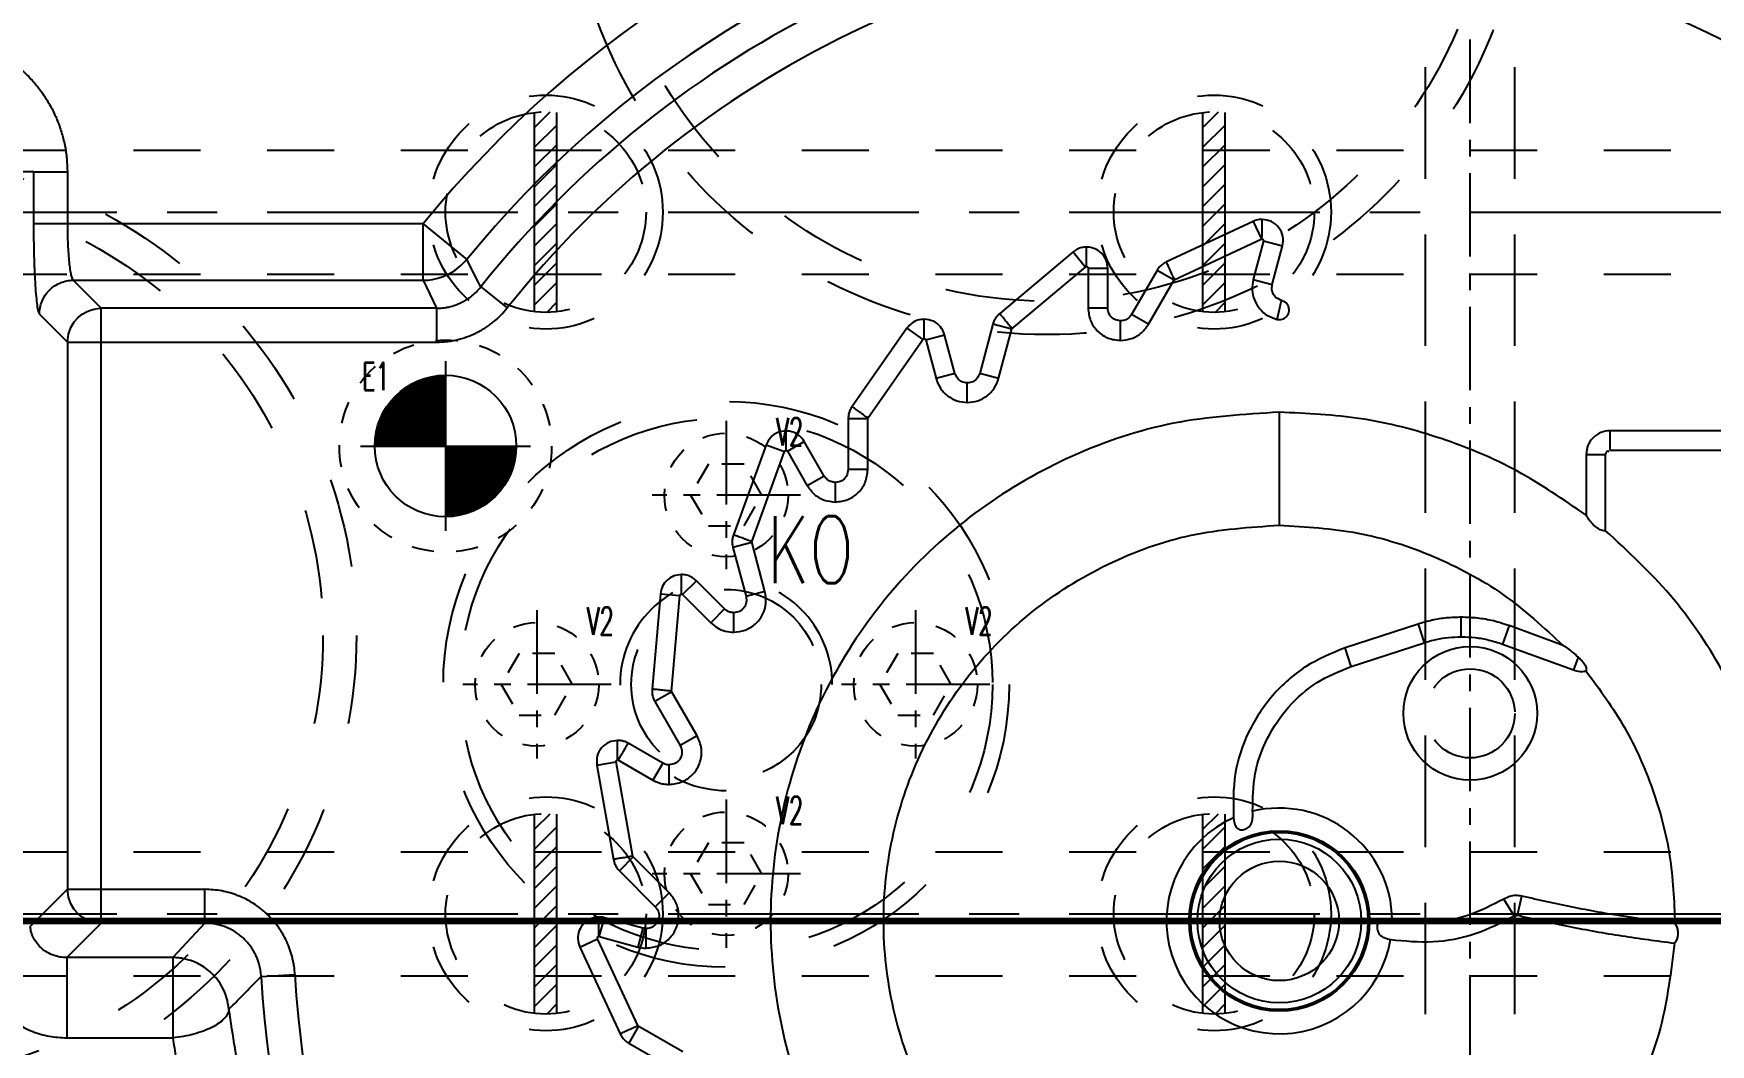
# Model space of a CAD drawing. Extents: x 14103 to 19353, y -3233 to 932.
# Drawn here: x 14764 to 14914.5, y 467.4 to 558.1 of the extents above; entities that cross this region are included whole.
import ezdxf
from ezdxf.enums import TextEntityAlignment as Align

# ---------------------------------------------------------------- set-up
doc = ezdxf.new("R2010")
doc.units = 0
doc.header["$LTSCALE"] = 20
doc.header["$MEASUREMENT"] = 0
for name, pattern in [('CENTER', [0.6, 0.375, -0.075, 0.075, -0.075]), ('HIDDEN', [0.2, 0.1, -0.1]), ('HIDDENX2', [0.75, 0.5, -0.25])]:
    doc.linetypes.add(name, pattern=pattern)
doc.layers.get('DEFPOINTS').update_dxf_attribs({"linetype": 'CONTINUOUS'})
for name, color, linetype in [('3a', 7, 'CONTINUOUS'), ('3a-ep', 7, 'CONTINUOUS'), ('AIR-POPPELS', 2, 'HIDDENX2'), ('CONTINUOUS', 7, 'CONTINUOUS'), ('DIM', 3, 'CONTINUOUS'), ('HIDDEN', 2, 'HIDDEN'), ('SCREW', 7, 'CONTINUOUS'), ('SUP', 4, 'HIDDEN'), ('WATER', 9, 'HIDDEN')]:
    doc.layers.add(name, color=color, linetype=linetype)
doc.styles.add('lxy2', font='txt.shx', dxfattribs={"width": 0.6})
doc.styles.add('LXY4', font='simplex.shx', dxfattribs={"width": 0.7, "height": 6})
doc.dimstyles.new('10', dxfattribs={"dimtxt": 10, "dimasz": 5, "dimexe": 2.5, "dimexo": 0, "dimgap": 1, "dimtad": 0, "dimdsep": 46, "dimtxsty": 'lxy2', "dimcen": -3, "dimclrd": 113, "dimclre": 113, "dimclrt": 3, "dimazin": 2, "dimtfac": 1, "dimtofl": 0, "dimtmove": 0, "dimatfit": 3, "dimfxl": 1, "dimtolj": 1, "dimtzin": 0, "dimarcsym": 0})
doc.dimstyles.new('15', dxfattribs={"dimtxt": 15, "dimasz": 8, "dimexe": 8, "dimexo": 0, "dimgap": 1, "dimtad": 0, "dimdsep": 46, "dimtxsty": 'lxy2', "dimcen": -3, "dimclrd": 113, "dimclre": 113, "dimclrt": 3, "dimazin": 2, "dimtfac": 1, "dimtofl": 0, "dimtmove": 0, "dimatfit": 3, "dimfxl": 1, "dimtolj": 1, "dimtzin": 0, "dimarcsym": 0})

# ---------------------------------------------------------------- blocks, each defined once
blk = doc.blocks.new('*D282')
at = {"layer": 'DEFPOINTS', "color": 0}
for p in [(15211.53, 699.09), (15315.84, 699.09), (14749.94, 164.09)]:
    blk.add_point(p, dxfattribs=at)
at = {"layer": 'DIM', "color": 113, "lineweight": -2}
blk.add_line((15211.53, 699.09), (15315.84, 699.09), dxfattribs=at)
at = {"layer": 'DIM', "color": 3, "insert": (15328.84, 699.09), "char_height": 15, "attachment_point": 5, "style": 'lxy2'}
blk.add_mtext('\\A1;535', dxfattribs=at)
blk = doc.blocks.new('*D106')
at = {"layer": 'DEFPOINTS', "color": 0}
for p in [(15292.93, 479.09), (15315.84, 479.09), (14749.94, 164.09)]:
    blk.add_point(p, dxfattribs=at)
at = {"layer": 'DIM', "color": 113, "lineweight": -2}
blk.add_line((15292.93, 479.09), (15315.84, 479.09), dxfattribs=at)
at = {"layer": 'DIM', "color": 3, "insert": (15323.84, 479.09), "char_height": 10, "attachment_point": 5, "style": 'lxy2'}
blk.add_mtext('\\A1;315', dxfattribs=at)
blk = doc.blocks.new('*D105')
at = {"layer": 'DEFPOINTS', "color": 0}
for p in [(15292.93, 542.09), (15315.84, 542.09), (14749.94, 164.09)]:
    blk.add_point(p, dxfattribs=at)
at = {"layer": 'DIM', "color": 113, "lineweight": -2}
blk.add_line((15292.93, 542.09), (15315.84, 542.09), dxfattribs=at)
at = {"layer": 'DIM', "color": 3, "insert": (15324.84, 542.09), "char_height": 10, "attachment_point": 5, "style": 'lxy2'}
blk.add_mtext('\\A1;378', dxfattribs=at)
blk = doc.blocks.new('*D104')
at = {"layer": 'DEFPOINTS', "color": 0}
for p in [(15292.93, 604.09), (15315.84, 604.09), (14749.94, 164.09)]:
    blk.add_point(p, dxfattribs=at)
at = {"layer": 'DIM', "color": 113, "lineweight": -2}
blk.add_line((15292.93, 604.09), (15315.84, 604.09), dxfattribs=at)
at = {"layer": 'DIM', "color": 3, "insert": (15324.34, 604.09), "char_height": 10, "attachment_point": 5, "style": 'lxy2'}
blk.add_mtext('\\A1;440', dxfattribs=at)
blk = doc.blocks.new('*D103')
at = {"layer": 'DEFPOINTS', "color": 0}
for p in [(15299.94, 864.09), (15315.84, 864.09), (14749.94, 164.09)]:
    blk.add_point(p, dxfattribs=at)
at = {"layer": 'DIM', "color": 113, "lineweight": -2}
blk.add_line((15299.94, 864.09), (15315.84, 864.09), dxfattribs=at)
at = {"layer": 'DIM', "color": 3, "insert": (15323.84, 864.09), "char_height": 10, "attachment_point": 5, "style": 'lxy2'}
blk.add_mtext('\\A1;700', dxfattribs=at)
blk = doc.blocks.new('AC_LXY_BLK617')
at = {"layer": 'SCREW', "color": 1, "linetype": 'CENTER'}
for p, q in [((0, 6.66), (0, -6.66)), ((6.66, 0), (-6.66, 0))]:
    blk.add_line(p, q, dxfattribs=at)
at = {"layer": 'SCREW', "color": 2, "linetype": 'HIDDEN'}
blk.add_lwpolyline([(-1.6, 2.77), (-3.2, 0), (-1.6, -2.77), (1.6, -2.77), (3.2, 0), (1.6, 2.77)], close=True, dxfattribs=at)
blk.add_circle((0, 0), 5.55, dxfattribs=at)
at = {"layer": 'SCREW', "style": 'lxy2', "width": 0.6}
blk.add_text('V2', height=2.5, dxfattribs=at).set_placement((5.69, 5.69), align=Align.MIDDLE_CENTER)

msp = doc.modelspace()

# ---------------------------------------------------------------- hatches: boundary and pattern name
at = {"layer": 'WATER', "linetype": 'Continuous'}
h = msp.add_hatch(dxfattribs=at)
h.set_pattern_fill('ANSI31', color=4, scale=10, style=0)
h.set_pattern_definition([(45, (13374.4322, 2222.9012), (-0.8838835, 0.8838835), [])])
h.paths.add_polyline_path([(14810.942, 551.035, 0.0278424), (14809.942, 551.09), (14809.942, 547.65), (14810.942, 547.65)])
h.paths.add_polyline_path([(14809.942, 551.09, 0.0278424), (14808.942, 551.035), (14808.942, 547.65), (14809.942, 547.65)])
h.paths.add_polyline_path([(14809.942, 547.65), (14808.942, 547.65), (14808.942, 542.09), (14809.942, 542.09)])
h.paths.add_polyline_path([(14810.942, 547.65), (14809.942, 547.65), (14809.942, 542.09), (14810.942, 542.09)])
h.paths.add_polyline_path([(14810.942, 542.09), (14809.942, 542.09), (14809.942, 536.53), (14810.942, 536.53)])
h.paths.add_polyline_path([(14809.942, 542.09), (14808.942, 542.09), (14808.942, 536.53), (14809.942, 536.53)])
h.paths.add_polyline_path([(14809.942, 536.53), (14808.942, 536.53), (14808.942, 533.146, 0.0278424), (14809.942, 533.09)])
h.paths.add_polyline_path([(14810.942, 536.53), (14809.942, 536.53), (14809.942, 533.09, 0.0278424), (14810.942, 533.146)])
h = msp.add_hatch(dxfattribs=at)
h.set_pattern_fill('ANSI31', color=4, scale=10, style=0)
h.set_pattern_definition([(45, (13434.4322, 2222.9012), (-0.8838835, 0.8838835), [])])
h.paths.add_polyline_path([(14870.942, 551.035, 0.0278424), (14869.942, 551.09), (14869.942, 547.65), (14870.942, 547.65)])
h.paths.add_polyline_path([(14869.942, 551.09, 0.0278424), (14868.942, 551.035), (14868.942, 547.65), (14869.942, 547.65)])
h.paths.add_polyline_path([(14869.942, 547.65), (14868.942, 547.65), (14868.942, 542.09), (14869.942, 542.09)])
h.paths.add_polyline_path([(14870.942, 547.65), (14869.942, 547.65), (14869.942, 542.09), (14870.942, 542.09)])
h.paths.add_polyline_path([(14870.942, 542.09), (14869.942, 542.09), (14869.942, 536.53), (14870.942, 536.53)])
h.paths.add_polyline_path([(14869.942, 542.09), (14868.942, 542.09), (14868.942, 536.53), (14869.942, 536.53)])
h.paths.add_polyline_path([(14869.942, 536.53), (14868.942, 536.53), (14868.942, 533.146, 0.0278424), (14869.942, 533.09)])
h.paths.add_polyline_path([(14870.942, 536.53), (14869.942, 536.53), (14869.942, 533.09, 0.0278424), (14870.942, 533.146)])
h = msp.add_hatch(dxfattribs=at)
h.set_pattern_fill('ANSI31', color=4, scale=10, style=0)
h.set_pattern_definition([(45, (13374.4322, 2159.9012), (-0.8838835, 0.8838835), [])])
h.paths.add_polyline_path([(14810.942, 488.035, 0.0278424), (14809.942, 488.09), (14809.942, 484.65), (14810.942, 484.65)])
h.paths.add_polyline_path([(14809.942, 488.09, 0.0278424), (14808.942, 488.035), (14808.942, 484.65), (14809.942, 484.65)])
h.paths.add_polyline_path([(14809.942, 484.65), (14808.942, 484.65), (14808.942, 479.09), (14809.942, 479.09)])
h.paths.add_polyline_path([(14810.942, 484.65), (14809.942, 484.65), (14809.942, 479.09), (14810.942, 479.09)])
h.paths.add_polyline_path([(14810.942, 479.09), (14809.942, 479.09), (14809.942, 473.53), (14810.942, 473.53)])
h.paths.add_polyline_path([(14809.942, 479.09), (14808.942, 479.09), (14808.942, 473.53), (14809.942, 473.53)])
h.paths.add_polyline_path([(14809.942, 473.53), (14808.942, 473.53), (14808.942, 470.146, 0.0278424), (14809.942, 470.09)])
h.paths.add_polyline_path([(14810.942, 473.53), (14809.942, 473.53), (14809.942, 470.09, 0.0278424), (14810.942, 470.146)])
h = msp.add_hatch(dxfattribs=at)
h.set_pattern_fill('ANSI31', color=4, scale=10, style=0)
h.set_pattern_definition([(45, (13434.4322, 2159.9012), (-0.8838835, 0.8838835), [])])
h.paths.add_polyline_path([(14870.942, 488.035, 0.0278424), (14869.942, 488.09), (14869.942, 484.65), (14870.942, 484.65)])
h.paths.add_polyline_path([(14869.942, 488.09, 0.0278424), (14868.942, 488.035), (14868.942, 484.65), (14869.942, 484.65)])
h.paths.add_polyline_path([(14869.942, 484.65), (14868.942, 484.65), (14868.942, 479.09), (14869.942, 479.09)])
h.paths.add_polyline_path([(14870.942, 484.65), (14869.942, 484.65), (14869.942, 479.09), (14870.942, 479.09)])
h.paths.add_polyline_path([(14870.942, 479.09), (14869.942, 479.09), (14869.942, 473.53), (14870.942, 473.53)])
h.paths.add_polyline_path([(14869.942, 479.09), (14868.942, 479.09), (14868.942, 473.53), (14869.942, 473.53)])
h.paths.add_polyline_path([(14869.942, 473.53), (14868.942, 473.53), (14868.942, 470.146, 0.0278424), (14869.942, 470.09)])
h.paths.add_polyline_path([(14870.942, 473.53), (14869.942, 473.53), (14869.942, 470.09, 0.0278424), (14870.942, 470.146)])

# ---------------------------------------------------------------- linework, layer by layer
at = {"layer": '3a', "color": 4, "linetype": 'Continuous'}
for p, q in [((14763.954, 545.707), (14762.203, 545.716)), ((14763.954, 545.707), (14763.954, 541.038)), ((14763.954, 545.707), (14766.992, 545.707)), ((14766.992, 545.707), (14766.992, 541.038)), ((14798.932, 541.038), (14763.954, 541.038)), ((14798.932, 541.038), (14802.858, 537.841)), ((14798.932, 535.975), (14798.932, 541.038)), ((14873.456, 541.256), (14865.666, 537.623)), ((14873.456, 541.256), (14874.199, 539.663)), ((14866.369, 536.012), (14874.239, 539.681)), ((14874.389, 539.503), (14873.462, 536.041)), ((14874.389, 539.503), (14876.087, 539.048)), ((14875.16, 535.586), (14876.087, 539.048)), ((14857.281, 538.509), (14850.696, 532.984)), ((14857.281, 538.509), (14858.411, 537.162)), ((14858.499, 537.194), (14858.499, 538.952)), ((14851.793, 531.609), (14858.411, 537.162)), ((14858.636, 537.057), (14858.636, 533.473)), ((14858.636, 537.057), (14860.394, 537.057)), ((14860.394, 533.473), (14860.394, 537.057)), ((14864.825, 536.853), (14862.541, 532.898)), ((14864.064, 532.019), (14866.369, 536.012)), ((14866.348, 535.974), (14864.825, 536.853)), ((14873.462, 536.041), (14875.16, 535.586)), ((14770.037, 533.458), (14767.52, 535.975)), ((14767.52, 535.975), (14798.932, 535.975)), ((14798.932, 535.975), (14800.138, 533.458)), ((14804.103, 535.373), (14806.482, 533.484)), ((14770.037, 478.252), (14770.037, 533.458)), ((14800.138, 533.458), (14770.037, 533.458)), ((14800.138, 533.458), (14800.138, 530.421)), ((14860.394, 533.473), (14858.636, 533.473)), ((14875.599, 532.458), (14876.005, 534.168)), ((14764.482, 532.937), (14766.999, 530.421)), ((14842.367, 531.669), (14837.437, 524.627)), ((14842.367, 531.669), (14843.807, 530.66)), ((14850.084, 532.022), (14848.901, 527.61)), ((14851.782, 531.567), (14850.084, 532.022)), ((14850.599, 527.155), (14851.793, 531.609)), ((14864.064, 532.019), (14862.541, 532.898)), ((14766.999, 530.421), (14766.999, 481.29)), ((14766.999, 530.421), (14800.138, 530.421)), ((14838.852, 523.584), (14843.807, 530.66)), ((14844.052, 530.617), (14845.75, 531.072)), ((14844.052, 530.617), (14844.98, 527.155)), ((14846.678, 527.61), (14845.75, 531.072)), ((14846.678, 527.61), (14844.98, 527.155)), ((14850.599, 527.155), (14848.901, 527.61)), ((14875.802, 524.125), (14875.802, 513.975)), ((14831.513, 520.691), (14831.513, 522.449)), ((14838.852, 523.54), (14837.094, 523.54)), ((14837.094, 523.54), (14837.094, 518.973)), ((14838.852, 518.973), (14838.852, 523.584)), ((14974.511, 522.467), (14905.491, 522.467)), ((14905.491, 520.709), (14905.491, 522.467)), ((14829.733, 521.202), (14826.793, 513.124)), ((14829.733, 521.202), (14831.385, 520.6)), ((14831.632, 520.622), (14833.155, 521.501)), ((14834.947, 518.397), (14833.155, 521.501)), ((14828.43, 512.483), (14831.385, 520.6)), ((14831.632, 520.622), (14833.424, 517.518)), ((14903.343, 520.319), (14903.343, 514.888)), ((14903.343, 520.319), (14905.101, 520.319)), ((14905.101, 513.49), (14905.101, 520.319)), ((14905.491, 520.709), (14974.511, 520.709)), ((14834.947, 518.397), (14833.424, 517.518)), ((14838.852, 518.973), (14837.094, 518.973)), ((14835.943, 516.064), (14835.943, 517.822)), ((14828.441, 512.441), (14826.743, 511.986)), ((14826.743, 511.986), (14827.925, 507.574)), ((14829.624, 508.029), (14828.43, 512.483)), ((14822.222, 507.753), (14823.465, 508.996)), ((14826, 506.462), (14823.465, 508.996)), ((14820.238, 507.821), (14819.488, 499.258)), ((14820.238, 507.821), (14821.989, 507.668)), ((14821.236, 499.062), (14821.989, 507.668)), ((14822.222, 507.753), (14824.757, 505.219)), ((14829.624, 508.029), (14827.925, 507.574)), ((14826, 506.462), (14824.757, 505.219)), ((14888.253, 505.105), (14881.7, 502.976)), ((14888.253, 505.105), (14888.797, 503.433)), ((14892.132, 503.961), (14892.132, 505.719)), ((14896.425, 504.962), (14895.824, 503.31)), ((14901.298, 503.189), (14896.425, 504.962)), ((14882.243, 501.304), (14881.7, 502.976)), ((14882.243, 501.304), (14888.797, 503.433)), ((14895.824, 503.31), (14902.219, 500.983)), ((14902.637, 502.132), (14902.219, 500.983)), ((14821.258, 499.025), (14819.735, 498.146)), ((14823.542, 495.069), (14821.236, 499.062)), ((14819.735, 498.146), (14822.019, 494.19)), ((14820.447, 492.618), (14817.343, 494.41)), ((14823.542, 495.069), (14822.019, 494.19)), ((14814.529, 492.439), (14816.26, 492.745)), ((14814.529, 492.439), (14816.022, 483.974)), ((14817.761, 484.237), (14816.26, 492.745)), ((14816.42, 492.913), (14819.568, 491.095)), ((14820.447, 492.618), (14819.568, 491.095)), ((14821.022, 490.705), (14821.022, 492.463)), ((14817.791, 484.206), (14816.548, 482.963)), ((14821.021, 480.976), (14817.761, 484.237)), ((14816.548, 482.963), (14819.778, 479.733)), ((14766.999, 481.29), (14763.654, 477.945)), ((14766.999, 481.29), (14779.335, 481.29)), ((14779.335, 478.252), (14779.335, 481.29)), ((14821.021, 480.976), (14819.778, 479.733)), ((14896.885, 478.917), (14895.968, 480.418)), ((14897.177, 478.964), (14897.582, 480.675)), ((14766.947, 475.163), (14770.037, 478.252)), ((14770.037, 478.252), (14779.335, 478.252)), ((14779.335, 478.252), (14776.452, 475.163)), ((14814.749, 477.037), (14815.204, 478.735)), ((14818.666, 477.808), (14815.204, 478.735)), ((14818.666, 477.808), (14818.211, 476.11)), ((14818.964, 476.01), (14818.964, 477.769)), ((14812.996, 476.104), (14814.59, 476.847)), ((14812.996, 476.104), (14816.629, 468.314)), ((14818.241, 469.018), (14814.59, 476.847)), ((14814.722, 477.045), (14818.211, 476.11)), ((14776.452, 475.163), (14766.947, 475.163)), ((14766.947, 475.163), (14766.947, 467.955)), ((14776.452, 475.163), (14776.452, 467.955)), ((14784.39, 473.465), (14787.423, 473.631)), ((14818.278, 468.996), (14817.399, 467.473)), ((14822.234, 466.712), (14818.241, 469.018)), ((14766.947, 467.955), (14776.452, 467.955)), ((14817.399, 467.473), (14821.355, 465.19))]:
    msp.add_line(p, q, dxfattribs=at)
for points in [[(14874.239, 539.681), (14874.335, 539.651), (14874.386, 539.585), (14874.389, 539.503)], [(14798.932, 535.975), (14799.359, 535.994), (14799.779, 536.048), (14800.238, 536.149), (14800.731, 536.308), (14801.251, 536.541), (14801.789, 536.861), (14802.332, 537.288), (14802.858, 537.841)], [(14858.411, 537.162), (14858.437, 537.18), (14858.467, 537.19), (14858.499, 537.194)], [(14858.499, 537.194), (14858.567, 537.176), (14858.617, 537.126), (14858.636, 537.057)], [(14766.999, 530.421), (14767.087, 531.132), (14767.305, 531.736), (14767.607, 532.231), (14767.955, 532.622), (14768.324, 532.921), (14768.695, 533.139), (14769.056, 533.291), (14769.398, 533.387), (14769.712, 533.439), (14770.037, 533.458)], [(14843.807, 530.66), (14843.838, 530.692), (14843.877, 530.712), (14843.92, 530.719)], [(14843.92, 530.719), (14843.978, 530.706), (14844.025, 530.67), (14844.052, 530.617)], [(14831.385, 520.6), (14831.414, 520.648), (14831.459, 520.679), (14831.513, 520.691)], [(14831.513, 520.691), (14831.56, 520.682), (14831.602, 520.658), (14831.632, 520.622)], [(14821.989, 507.668), (14822.011, 507.731), (14822.06, 507.777), (14822.125, 507.793)], [(14822.125, 507.793), (14822.161, 507.788), (14822.194, 507.775), (14822.222, 507.753)], [(14816.26, 492.745), (14816.27, 492.823), (14816.32, 492.883), (14816.42, 492.913)], [(14770.037, 478.252), (14769.726, 478.27), (14769.408, 478.321), (14769.062, 478.417), (14768.698, 478.57), (14768.324, 478.789), (14767.954, 479.089), (14767.605, 479.481), (14767.304, 479.976), (14767.086, 480.581), (14766.999, 481.29)], [(14814.59, 476.847), (14814.581, 476.937), (14814.629, 477.013), (14814.722, 477.045)]]:
    msp.add_lwpolyline(points, dxfattribs=at)
for radius in [8.102, 7.989, 7.955, 7.354, 5.358]:
    msp.add_circle((14875.802, 478.45), radius, dxfattribs=at)
for centre, radius, start, end in [((14875.802, 478.45), 99.127, 65.96687, 140.84774), ((14875.802, 478.45), 94.065, 65.96687, 140.84774), ((14875.802, 478.45), 91.548, 38.44631, 141.55369), ((14875.802, 478.45), 88.51, 38.44631, 141.55369), ((14902.953, 503.001), 2.148, 250, 280.46838), ((14875.802, 478.45), 10.132, 0.52857, 103.66665), ((14875.802, 478.45), 10.132, 113.93526, 350.52931), ((14875.802, 478.45), 91.548, 183.12145, 334.0312), ((14875.802, 478.45), 88.51, 183.12145, 334.0312)]:
    msp.add_arc(centre, radius, start, end, dxfattribs=at)
for points in [[(14742.539, 545.797), (14742.599, 546.998), (14742.774, 548.18), (14743.065, 549.342), (14743.156, 549.629), (14743.255, 549.915), (14743.472, 550.478), (14743.985, 551.559), (14744.601, 552.583), (14744.947, 553.074), (14745.13, 553.313), (14745.32, 553.549), (14746.129, 554.437), (14747.016, 555.237), (14747.981, 555.948), (14748.493, 556.27), (14749.018, 556.564), (14750.101, 557.07), (14751.229, 557.468), (14751.809, 557.626), (14752.104, 557.695), (14752.4, 557.756), (14753.587, 557.926), (14754.78, 557.978), (14755.98, 557.913), (14756.28, 557.878), (14756.579, 557.836), (14757.17, 557.731), (14758.328, 557.435), (14759.453, 557.027), (14760.003, 556.78), (14760.274, 556.647), (14760.541, 556.507), (14761.566, 555.887), (14762.524, 555.173), (14763.413, 554.363), (14764.219, 553.47), (14764.93, 552.51), (14765.545, 551.482), (14765.816, 550.943), (14766.06, 550.392), (14766.463, 549.265), (14766.754, 548.106), (14766.857, 547.515), (14766.932, 546.915), (14766.992, 545.707)], [(14763.954, 541.038), (14763.964, 539.523), (14763.994, 538.062), (14764.042, 536.705), (14764.107, 535.5), (14764.186, 534.489), (14764.278, 533.709), (14764.377, 533.185), (14764.482, 532.937)], [(14766.992, 541.038), (14767.002, 540.091), (14767.031, 539.178), (14767.079, 538.33), (14767.144, 537.576), (14767.224, 536.945), (14767.315, 536.457), (14767.415, 536.13), (14767.52, 535.975)], [(14874.257, 541.434), (14873.982, 541.414), (14873.713, 541.354), (14873.456, 541.256)], [(14874.227, 539.672), (14874.257, 540.049), (14874.257, 540.555), (14874.257, 541.061), (14874.257, 541.434)], [(14876.087, 539.048), (14876.115, 539.908), (14875.76, 540.692), (14875.095, 541.238), (14874.257, 541.434)], [(14804.103, 535.373), (14803.69, 536.188), (14803.275, 537.011), (14802.858, 537.841)], [(14858.499, 538.952), (14858.062, 538.901), (14857.648, 538.751), (14857.281, 538.509)], [(14860.394, 537.057), (14860.249, 537.782), (14859.839, 538.397), (14859.224, 538.808), (14858.499, 538.952)], [(14865.666, 537.623), (14865.335, 537.426), (14865.051, 537.166), (14864.825, 536.853)], [(14866.409, 536.03), (14866.223, 536.384), (14866.012, 536.865), (14865.813, 537.306), (14865.666, 537.623)], [(14873.462, 536.041), (14873.368, 535.114), (14873.568, 534.213), (14874.041, 533.42), (14874.738, 532.816), (14875.599, 532.458)], [(14764.482, 532.937), (14764.543, 533.528), (14764.718, 534.096), (14764.999, 534.62), (14765.377, 535.08), (14765.837, 535.458), (14766.361, 535.74), (14766.929, 535.914), (14767.52, 535.975)], [(14800.138, 533.458), (14800.708, 533.49), (14800.991, 533.53), (14801.272, 533.586), (14801.819, 533.744), (14802.342, 533.961), (14802.594, 534.092), (14802.84, 534.238), (14803.077, 534.397), (14803.303, 534.568), (14803.724, 534.947), (14804.103, 535.373)], [(14876.005, 534.168), (14875.473, 534.459), (14875.163, 534.98), (14875.16, 535.586)], [(14800.138, 530.421), (14801.05, 530.472), (14801.502, 530.536), (14801.951, 530.626), (14802.827, 530.88), (14803.663, 531.228), (14804.066, 531.437), (14804.46, 531.67), (14804.839, 531.925), (14805.202, 532.199), (14805.876, 532.804), (14806.482, 533.484)], [(14850.696, 532.984), (14850.428, 532.707), (14850.221, 532.382), (14850.084, 532.022)], [(14851.826, 531.637), (14851.555, 531.93), (14851.227, 532.341), (14850.92, 532.715), (14850.696, 532.984)], [(14858.636, 533.473), (14858.857, 532.359), (14859.488, 531.415), (14860.432, 530.785), (14861.545, 530.564)], [(14861.545, 532.322), (14860.969, 532.477), (14860.548, 532.898), (14860.394, 533.473)], [(14875.599, 532.458), (14876.05, 532.473), (14876.444, 532.712), (14876.657, 533.11), (14876.646, 533.561), (14876.402, 533.952), (14876.005, 534.168)], [(14843.92, 532.477), (14843.324, 532.38), (14842.788, 532.102), (14842.367, 531.669)], [(14845.75, 531.072), (14845.371, 531.8), (14844.721, 532.299), (14843.92, 532.477)], [(14843.92, 530.719), (14843.92, 531.092), (14843.92, 531.598), (14843.92, 532.104), (14843.92, 532.477)], [(14862.541, 532.898), (14862.285, 532.591), (14861.938, 532.391), (14861.545, 532.322)], [(14861.545, 530.564), (14861.545, 530.937), (14861.545, 531.444), (14861.545, 531.949), (14861.545, 532.322)], [(14861.545, 530.564), (14862.54, 530.739), (14863.415, 531.245), (14864.064, 532.019)], [(14844.98, 527.155), (14845.371, 526.291), (14846.019, 525.6), (14846.854, 525.154), (14847.79, 524.999)], [(14847.79, 526.757), (14847.303, 526.865), (14846.908, 527.168), (14846.678, 527.61)], [(14848.901, 527.61), (14848.671, 527.168), (14848.276, 526.865), (14847.79, 526.757)], [(14847.79, 524.999), (14848.726, 525.154), (14849.56, 525.6), (14850.208, 526.291), (14850.599, 527.155)], [(14847.79, 524.999), (14847.79, 525.372), (14847.79, 525.879), (14847.79, 526.384), (14847.79, 526.757)], [(14875.802, 524.125), (14866.306, 523.127), (14857.224, 520.176), (14848.955, 515.402), (14841.859, 509.013), (14836.246, 501.288), (14832.363, 492.565), (14830.377, 483.225), (14830.377, 473.676), (14832.363, 464.336), (14836.246, 455.613), (14841.859, 447.888), (14848.955, 441.498), (14857.224, 436.724), (14866.306, 433.773), (14875.802, 432.775)], [(14837.437, 524.627), (14837.249, 524.291), (14837.134, 523.924), (14837.094, 523.54)], [(14838.877, 523.619), (14838.54, 523.832), (14838.116, 524.144), (14837.723, 524.426), (14837.437, 524.627)], [(14903.343, 514.888), (14897.113, 518.849), (14890.327, 521.754), (14883.161, 523.529), (14875.802, 524.125)], [(14831.513, 522.449), (14830.763, 522.293), (14830.135, 521.854), (14829.733, 521.202)], [(14833.155, 521.501), (14832.732, 522.005), (14832.162, 522.334), (14831.513, 522.449)], [(14905.491, 522.467), (14904.669, 522.303), (14903.972, 521.838), (14903.507, 521.141), (14903.343, 520.319)], [(14905.101, 520.319), (14905.296, 520.656), (14905.412, 520.608)], [(14835.943, 517.822), (14835.55, 517.891), (14835.204, 518.091), (14834.947, 518.397)], [(14835.943, 516.064), (14837.057, 516.285), (14838, 516.916), (14838.631, 517.859), (14838.852, 518.973)], [(14837.094, 518.973), (14836.94, 518.397), (14836.519, 517.976), (14835.943, 517.822)], [(14833.424, 517.518), (14834.074, 516.744), (14834.949, 516.239), (14835.943, 516.064)], [(14875.802, 442.925), (14867.897, 443.816), (14860.388, 446.443), (14853.653, 450.676), (14848.028, 456.301), (14843.795, 463.037), (14841.168, 470.545), (14840.277, 478.45), (14841.168, 486.355), (14843.795, 493.864), (14848.028, 500.6), (14853.653, 506.225), (14860.388, 510.457), (14867.897, 513.085), (14875.802, 513.975)], [(14875.802, 513.975), (14882.864, 513.266), (14889.645, 511.167), (14895.873, 507.762), (14901.298, 503.189)], [(14905.101, 513.49), (14904.802, 513.495), (14904.417, 513.675), (14904.017, 513.998), (14903.649, 514.414), (14903.343, 514.888)], [(14921.465, 477.402), (14920.919, 485.57), (14918.923, 493.509), (14915.543, 500.965), (14910.886, 507.697), (14905.101, 513.49)], [(14826.793, 513.124), (14826.699, 512.751), (14826.682, 512.366), (14826.743, 511.986)], [(14828.445, 512.523), (14828.064, 512.642), (14827.574, 512.834), (14827.121, 513.004), (14826.793, 513.124)], [(14822.125, 509.551), (14821.438, 509.422), (14820.845, 509.053), (14820.426, 508.494), (14820.238, 507.821)], [(14823.465, 508.996), (14823.073, 509.297), (14822.616, 509.487), (14822.125, 509.551)], [(14822.125, 507.793), (14822.125, 508.166), (14822.125, 508.673), (14822.125, 509.179), (14822.125, 509.551)], [(14826.814, 504.367), (14827.856, 504.56), (14828.76, 505.114), (14829.406, 505.955), (14829.707, 506.972), (14829.624, 508.029)], [(14827.925, 507.574), (14827.942, 507.051), (14827.727, 506.575), (14827.323, 506.243), (14826.814, 506.125)], [(14826.814, 506.125), (14826.516, 506.164), (14826.238, 506.279), (14826, 506.462)], [(14826.814, 504.367), (14826.814, 504.74), (14826.814, 505.246), (14826.814, 505.752), (14826.814, 506.125)], [(14824.757, 505.219), (14825.359, 504.756), (14826.061, 504.466), (14826.814, 504.367)], [(14892.132, 505.719), (14890.82, 505.65), (14889.522, 505.445), (14888.253, 505.105)], [(14896.425, 504.962), (14895.027, 505.381), (14893.589, 505.634), (14892.132, 505.719)], [(14881.7, 502.976), (14878.158, 501.267), (14875.201, 498.674), (14873.045, 495.386), (14871.846, 491.641), (14871.691, 487.711)], [(14888.797, 503.433), (14889.888, 503.725), (14891.004, 503.902), (14892.132, 503.961)], [(14892.132, 503.961), (14893.385, 503.888), (14894.621, 503.67), (14895.824, 503.31)], [(14901.298, 503.189), (14901.735, 502.882), (14902.185, 502.53), (14902.637, 502.132)], [(14902.953, 501.826), (14902.748, 502.028), (14902.637, 502.132)], [(14902.953, 501.826), (14903.203, 501.504), (14903.343, 501.167), (14903.344, 500.889)], [(14873.408, 488.296), (14873.64, 491.663), (14874.742, 494.854), (14876.639, 497.646), (14879.198, 499.847), (14882.243, 501.304)], [(14903.344, 500.889), (14906.788, 495.826), (14909.31, 490.251), (14910.838, 484.326), (14911.326, 478.223)], [(14819.488, 499.258), (14819.494, 498.873), (14819.577, 498.497), (14819.735, 498.146)], [(14821.24, 499.105), (14820.841, 499.121), (14820.318, 499.18), (14819.836, 499.227), (14819.488, 499.258)], [(14816.395, 494.663), (14815.594, 494.486), (14814.943, 493.986), (14814.565, 493.258), (14814.529, 492.439)], [(14817.343, 494.41), (14817.044, 494.549), (14816.724, 494.635), (14816.395, 494.663)], [(14816.395, 492.905), (14816.396, 493.275), (14816.395, 493.784), (14816.396, 494.294), (14816.395, 494.663)], [(14816.464, 492.887), (14816.649, 493.241), (14816.922, 493.69), (14817.167, 494.107), (14817.343, 494.41)], [(14821.022, 490.705), (14822.205, 490.957), (14823.184, 491.668), (14823.789, 492.715), (14823.915, 493.918), (14823.542, 495.069)], [(14822.019, 494.19), (14822.173, 493.614), (14822.019, 493.039), (14821.598, 492.618), (14821.022, 492.463)], [(14821.022, 492.463), (14820.629, 492.533), (14820.503, 492.653)], [(14819.568, 491.095), (14820.027, 490.881), (14820.517, 490.749), (14821.022, 490.705)], [(14871.691, 487.711), (14871.784, 487.221), (14871.965, 486.846), (14872.25, 486.646), (14872.616, 486.649), (14872.995, 486.835), (14873.278, 487.185), (14873.404, 487.68), (14873.408, 488.296)], [(14817.753, 484.28), (14817.364, 484.192), (14816.844, 484.113), (14816.366, 484.034), (14816.022, 483.974)], [(14816.022, 483.974), (14816.127, 483.604), (14816.305, 483.262), (14816.548, 482.963)], [(14787.423, 473.631), (14787.344, 474.399), (14787.278, 474.779), (14787.193, 475.157), (14786.684, 476.599), (14786.33, 477.278), (14786.127, 477.607), (14785.909, 477.925), (14784.904, 479.075), (14784.619, 479.332), (14784.32, 479.577), (14783.693, 480.02), (14782.333, 480.716), (14781.971, 480.85), (14781.603, 480.967), (14780.859, 481.145), (14779.335, 481.29)], [(14818.964, 476.01), (14820.077, 476.232), (14821.021, 476.863), (14821.652, 477.806), (14821.873, 478.92), (14821.652, 480.033), (14821.021, 480.976)], [(14895.968, 480.418), (14892.81, 478.98), (14889.399, 478.343), (14885.934, 478.544)], [(14897.582, 480.675), (14897.027, 480.732), (14896.477, 480.644), (14895.968, 480.418)], [(14911.326, 478.223), (14906.716, 478.871), (14902.132, 479.688), (14897.582, 480.675)], [(14814.714, 478.8), (14813.973, 478.649), (14813.35, 478.22), (14812.944, 477.583), (14812.82, 476.838), (14812.996, 476.104)], [(14814.714, 477.042), (14814.714, 477.415), (14814.714, 477.922), (14814.714, 478.427), (14814.714, 478.8)], [(14815.204, 478.735), (14814.879, 478.793), (14814.723, 478.77)], [(14819.778, 479.733), (14820.059, 479.275), (14820.101, 478.739), (14819.895, 478.243), (14819.487, 477.894), (14818.964, 477.769)], [(14885.796, 476.783), (14889.628, 476.597), (14893.396, 477.322), (14896.885, 478.917)], [(14896.885, 478.917), (14897.177, 478.964)], [(14897.177, 478.964), (14901.843, 477.954), (14906.543, 477.118), (14911.271, 476.458)], [(14766.947, 475.163), (14766.345, 475.212), (14765.757, 475.367), (14765.206, 475.622), (14764.713, 475.967), (14764.298, 476.389), (14763.975, 476.871), (14763.758, 477.397), (14763.654, 477.945)], [(14784.39, 473.465), (14784.342, 473.947), (14784.248, 474.421), (14783.932, 475.324), (14783.711, 475.75), (14783.449, 476.154), (14782.821, 476.873), (14782.456, 477.187), (14782.064, 477.464), (14781.213, 477.898), (14780.756, 478.054), (14780.29, 478.164), (14779.335, 478.252)], [(14818.964, 477.769), (14818.666, 477.808)], [(14885.934, 478.544), (14885.446, 478.603), (14885.035, 478.571), (14884.738, 478.395), (14884.591, 478.063), (14884.603, 477.645), (14884.804, 477.246), (14885.216, 476.953), (14885.796, 476.783)], [(14911.271, 476.458), (14911.471, 476.731), (14911.593, 477.097), (14911.607, 477.506), (14911.509, 477.902), (14911.326, 478.223)], [(14758.591, 475.8), (14758.797, 474.267), (14759.305, 472.795), (14760.097, 471.439), (14761.142, 470.251), (14762.401, 469.276), (14763.825, 468.552), (14765.36, 468.106), (14766.947, 467.955)], [(14818.211, 476.11), (14818.459, 476.055), (14818.711, 476.022), (14818.964, 476.01)], [(14911.271, 476.458), (14910.016, 468.888), (14907.165, 461.764), (14902.851, 455.42), (14897.276, 450.15), (14890.7, 446.2), (14883.43, 443.754), (14875.802, 442.925)], [(14781.497, 470.524), (14781.293, 471.568), (14780.927, 472.452), (14780.46, 473.178), (14779.937, 473.758), (14779.392, 474.21), (14778.845, 474.551), (14778.313, 474.8), (14777.806, 474.972), (14777.334, 475.081), (14776.904, 475.141), (14776.452, 475.163)], [(14875.802, 432.775), (14884.372, 433.586), (14892.635, 435.99), (14900.299, 439.9), (14907.094, 445.178), (14912.778, 451.636), (14917.151, 459.047), (14920.056, 467.146), (14921.391, 475.646)], [(14781.497, 470.524), (14782.47, 471.514), (14783.434, 472.495), (14784.39, 473.465)], [(14781.497, 470.524), (14781.377, 470.103), (14781.074, 469.681), (14780.599, 469.275), (14779.971, 468.9), (14779.212, 468.569), (14778.351, 468.295), (14777.42, 468.088), (14776.452, 467.955)], [(14782.597, 463.504), (14781.497, 470.524)], [(14818.222, 469.057), (14817.869, 468.871), (14817.387, 468.661), (14816.946, 468.461), (14816.629, 468.314)], [(14816.629, 468.314), (14816.826, 467.983), (14817.087, 467.699), (14817.399, 467.473)], [(14776.452, 467.955), (14777.598, 460.558)]]:
    msp.add_spline(points, degree=3, dxfattribs=at)
at = {"layer": '3a-ep', "color": 3}
for p, q in [((14800.942, 528.71), (14800.942, 513.47)), ((14793.322, 521.09), (14808.562, 521.09))]:
    msp.add_line(p, q, dxfattribs=at)
at = {"layer": '3a-ep', "color": 3, "const_width": 6.35}
for points in [[(14797.767, 521.09, -0.4142136), (14800.942, 524.265, -0.4142136)], [(14804.117, 521.09, -0.4142136), (14800.942, 517.915, -0.4142136)]]:
    msp.add_lwpolyline(points, format="xyb", dxfattribs=at)
at = {"layer": '3a-ep', "color": 3, "linetype": 'HIDDEN'}
msp.add_circle((14800.942, 521.09), 9.525, dxfattribs=at)
at = {"layer": '3a-ep', "color": 3, "linetype": 'ByBlock'}
msp.add_circle((14800.942, 521.09), 6.35, dxfattribs=at)
at = {"layer": 'AIR-POPPELS', "color": 1, "linetype": 'CENTER'}
msp.add_line((14892.94, -73.91), (14892.94, 864.09), dxfattribs=at)
at = {"layer": 'AIR-POPPELS'}
for p, q in [((14888.94, -69.91), (14888.94, 835.458)), ((14896.94, -69.91), (14896.94, 835.458))]:
    msp.add_line(p, q, dxfattribs=at)
at = {"layer": 'AIR-POPPELS', "linetype": 'ByBlock'}
msp.add_circle((14892.94, 497.09), 6, dxfattribs=at)
at = {"layer": 'AIR-POPPELS'}
msp.add_circle((14892.94, 497.09), 4, dxfattribs=at)
at = {"layer": 'CONTINUOUS', "color": 3, "linetype": 'ByBlock', "const_width": 0.6}
msp.add_lwpolyline([(14143.114, 478.45), (15398.447, 478.45)], dxfattribs=at)
at = {"layer": 'HIDDEN', "ltscale": 5}
for radius in [25.4, 23.9, 8.525]:
    msp.add_circle((14826.142, 499.69), radius, dxfattribs=at)
msp.add_arc((14826.142, 499.69), 9.525, 0, 270, dxfattribs=at)
at = {"layer": 'SUP', "color": 6, "ltscale": 4}
for centre, radius in [((14854.942, 574.09), 43), ((14854.942, 574.09), 40), ((14749.942, 504.09), 43), ((14749.942, 504.09), 40)]:
    msp.add_circle(centre, radius, dxfattribs=at)
at = {"layer": 'WATER', "color": 4, "linetype": 'ByBlock'}
for p, q in [((14808.942, 533.146), (14808.942, 551.035)), ((14810.942, 533.146), (14810.942, 551.035)), ((14868.942, 533.146), (14868.942, 551.035)), ((14870.942, 533.146), (14870.942, 551.035)), ((14808.942, 470.146), (14808.942, 488.035)), ((14810.942, 470.146), (14810.942, 488.035)), ((14868.942, 470.146), (14868.942, 488.035)), ((14870.942, 470.146), (14870.942, 488.035))]:
    msp.add_line(p, q, dxfattribs=at)
at = {"layer": 'WATER', "linetype": 'HIDDEN', "ltscale": 3}
for p, q in [((14424.942, 547.65), (15074.942, 547.65)), ((14424.942, 536.53), (15074.942, 536.53)), ((14424.942, 484.65), (15074.942, 484.65)), ((14424.942, 473.53), (15074.942, 473.53))]:
    msp.add_line(p, q, dxfattribs=at)
at = {"layer": 'WATER', "color": 1, "linetype": 'CENTER', "ltscale": 3}
for p, q in [((14424.942, 542.09), (15080.502, 542.09)), ((14424.942, 479.09), (15080.502, 479.09))]:
    msp.add_line(p, q, dxfattribs=at)
at = {"layer": 'WATER', "ltscale": 3}
for centre in [(14809.942, 542.09), (14869.942, 542.09), (14809.942, 479.09), (14869.942, 479.09)]:
    msp.add_circle(centre, 10.5, dxfattribs=at)
at = {"layer": 'WATER', "linetype": 'HIDDEN', "ltscale": 3}
for centre in [(14809.942, 542.09), (14869.942, 542.09), (14809.942, 479.09), (14869.942, 479.09)]:
    msp.add_circle(centre, 9, dxfattribs=at)

# ---------------------------------------------------------------- block references
at = {"layer": 'SCREW'}
for p in [(14826.142, 516.69), (14809.142, 499.69), (14843.142, 499.69), (14826.142, 482.69)]:
    msp.add_blockref('AC_LXY_BLK617', p, dxfattribs=at)

# ---------------------------------------------------------------- texts
at = {"layer": '3a-ep', "color": 3, "style": 'lxy2', "width": 0.6}
msp.add_text('E1', height=2.5, dxfattribs=at).set_placement((14794.684, 527.348), align=Align.MIDDLE_CENTER)
at = {"layer": 'HIDDEN', "ltscale": 5, "insert": (14829.825, 514.784), "char_height": 6, "width": 21.1011, "attachment_point": 1, "style": 'LXY4'}
msp.add_mtext('KO', dxfattribs=at)

# ---------------------------------------------------------------- dimensions: what is measured, and where the dimension line sits
at = {"layer": 'DIM'}
for feature_location, offset, dimstyle, picture, middle in [((15299.942, 864.09), (15.902, 0), '10', '*D103', (15323.844, 864.09)), ((15211.532, 699.09), (104.312, 0), '15', '*D282', (15328.844, 699.09)), ((15292.928, 604.09), (22.916, 0), '10', '*D104', (15324.344, 604.09)), ((15292.928, 542.09), (22.916, 0), '10', '*D105', (15324.844, 542.09)), ((15292.928, 479.09), (22.916, 0), '10', '*D106', (15323.844, 479.09))]:
    dim = msp.add_ordinate_dim(feature_location=feature_location, offset=offset, dtype=0, origin=(14749.942, 164.09), dimstyle=dimstyle, dxfattribs=at)
    dim.commit()
    dim.dimension.update_dxf_attribs({"geometry": picture, "text_midpoint": middle})

doc.saveas('drawing.dxf')
